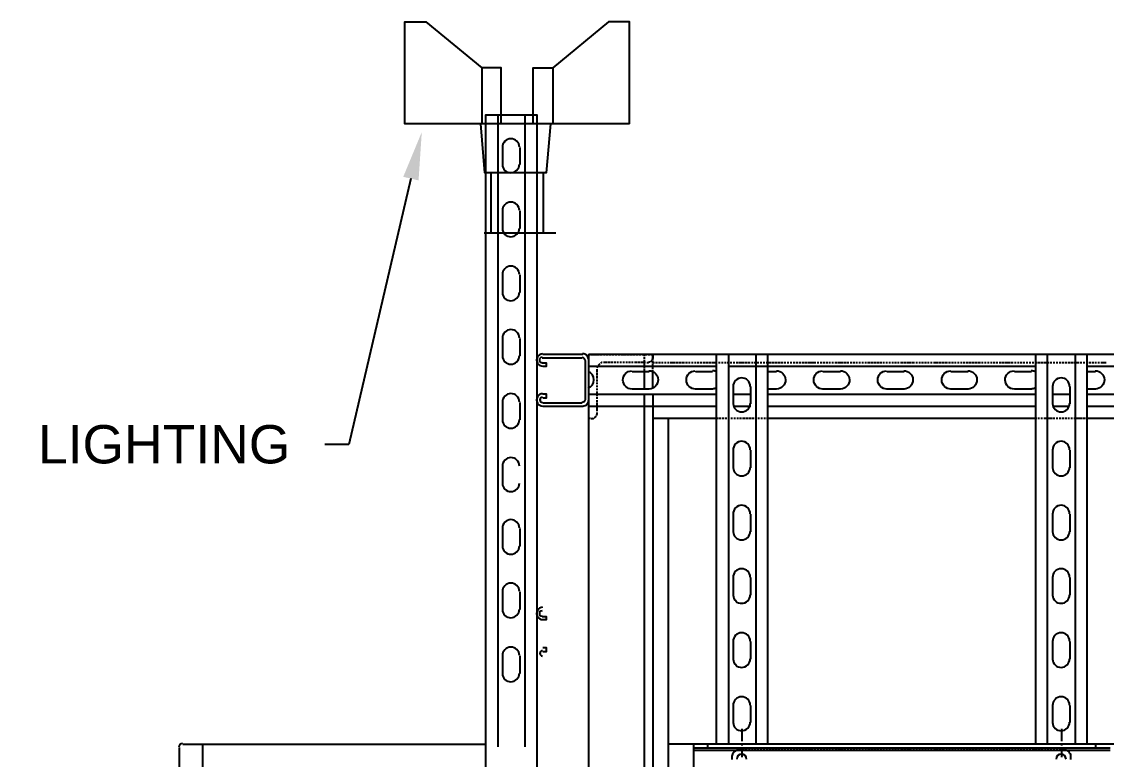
# Model space of a CAD drawing. Header units: feet. Extents: x -159 to 1687, y -48 to 1556.
# Drawn here: x 1295.73 to 1329.73, y 1072.94 to 1096.07 of the extents above; entities that cross this region are included whole.
import ezdxf
from ezdxf import colors
from ezdxf.entities.mleader import LeaderData, LeaderLine
from ezdxf.math import Vec2, Vec3

# ---------------------------------------------------------------- set-up
doc = ezdxf.new("R2010")
doc.units = ezdxf.units.FT
doc.header["$MEASUREMENT"] = 0
for name, color, linetype in [('G-ANNO-TEXT', 1, 'Continuous'), ('PDF8_LP_OBJ-Hidden', 7, 'Continuous'), ('PDF8_LP_OBJ-Misc', 7, 'Continuous')]:
    doc.layers.add(name, color=color, linetype=linetype)
doc.styles.add('NEI-A', font='arial.ttf')

msp = doc.modelspace()

# ---------------------------------------------------------------- linework, layer by layer
for points in [[(1314.78382, 1092.86765), (1307.73699, 1092.86765), (1307.73699, 1096.06698), (1308.3988, 1096.06698), (1310.14733, 1094.62066)], [(1314.78382, 1092.86765), (1314.78382, 1096.06698), (1314.12202, 1096.06698), (1312.37348, 1094.62066)], [(1310.76141, 1092.86765), (1310.76141, 1094.62066), (1310.14733, 1094.62066), (1310.14733, 1092.86765)], [(1311.7594, 1092.86765), (1311.7594, 1094.62066), (1312.37348, 1094.62066), (1312.37348, 1092.86765)], [(1312.30097, 1092.86765), (1312.17362, 1091.32466), (1310.24553, 1091.32466), (1310.11818, 1092.86765)], [(1310.44778, 1089.43371), (1310.44778, 1091.32466)], [(1312.0737, 1091.32466), (1312.0737, 1089.43371)], [(1312.47388, 1089.43371), (1310.22388, 1089.43371)]]:
    msp.add_lwpolyline(points)
at = {"layer": 'PDF8_LP_OBJ-Hidden', "lineweight": 25}
for points in [[(1313.50293, 1085.58229), (1313.50293, 1085.63751), (1313.55816, 1085.63751)], [(1313.50293, 1085.49024), (1313.50293, 1085.56388)], [(1313.50293, 1085.39819), (1313.50293, 1085.47183)], [(1313.57657, 1085.63751), (1313.65021, 1085.63751)], [(1313.66862, 1085.63751), (1313.74226, 1085.63751)], [(1313.76067, 1085.63751), (1313.8343, 1085.63751)], [(1313.85271, 1085.63751), (1313.92635, 1085.63751)], [(1313.96317, 1085.63751), (1314.0184, 1085.63751)], [(1314.05522, 1085.63751), (1314.11044, 1085.63751)], [(1314.14726, 1085.63751), (1314.20249, 1085.63751)], [(1314.23931, 1085.63751), (1314.29454, 1085.63751)], [(1314.33136, 1085.63751), (1314.38659, 1085.63751)], [(1314.42341, 1085.63751), (1314.47863, 1085.63751)], [(1314.51545, 1085.63751), (1314.58909, 1085.63751)], [(1314.6075, 1085.63751), (1314.68114, 1085.63751)], [(1314.69955, 1085.63751), (1314.77318, 1085.63751)], [(1314.79159, 1085.63751), (1314.86523, 1085.63751)], [(1314.88364, 1085.63751), (1314.95728, 1085.63751)], [(1314.9941, 1085.63751), (1315.04933, 1085.63751)], [(1315.08614, 1085.63751), (1315.14137, 1085.63751)], [(1315.17819, 1085.63751), (1315.23342, 1085.63751)], [(1315.25183, 1085.58229), (1315.25183, 1085.63751)], [(1315.25183, 1085.49024), (1315.25183, 1085.54547)], [(1315.25183, 1085.37978), (1315.25183, 1085.45342)], [(1315.27024, 1085.63751), (1315.32547, 1085.63751)], [(1315.36229, 1085.63751), (1315.41751, 1085.63751)], [(1315.43592, 1085.39819), (1315.47274, 1085.43501), (1315.49115, 1085.45342)], [(1315.45433, 1085.63751), (1315.50956, 1085.63751)], [(1315.50956, 1085.50865), (1315.49115, 1085.49024), (1315.49115, 1085.47183)], [(1315.50956, 1085.45342), (1315.50956, 1085.63751)], [(1315.50956, 1085.36137), (1315.50956, 1085.43501)], [(1313.50293, 1085.30614), (1313.50293, 1085.37978)], [(1313.50293, 1085.2141), (1313.50293, 1085.26932)], [(1313.50293, 1085.12205), (1313.50293, 1085.17728)], [(1313.77908, 1085.26932), (1313.76067, 1085.2141)], [(1313.76067, 1085.17728), (1313.76067, 1085.06682)], [(1313.85271, 1085.34296), (1313.81589, 1085.30614), (1313.79748, 1085.28773)], [(1313.92635, 1085.37978), (1313.90794, 1085.37978), (1313.87112, 1085.36137)], [(1314.07363, 1085.37978), (1313.96317, 1085.37978)], [(1314.16567, 1085.37978), (1314.09204, 1085.37978)], [(1314.25772, 1085.37978), (1314.18408, 1085.37978)], [(1314.34977, 1085.37978), (1314.29454, 1085.37978)], [(1314.44181, 1085.37978), (1314.38659, 1085.37978)], [(1314.53386, 1085.37978), (1314.47863, 1085.37978)], [(1314.62591, 1085.37978), (1314.57068, 1085.37978)], [(1314.71796, 1085.37978), (1314.66273, 1085.37978)], [(1314.81, 1085.37978), (1314.75477, 1085.37978)], [(1314.90205, 1085.37978), (1314.84682, 1085.37978)], [(1315.01251, 1085.37978), (1314.93887, 1085.37978)], [(1315.10455, 1085.37978), (1315.03092, 1085.37978)], [(1315.1966, 1085.37978), (1315.12296, 1085.37978)], [(1315.28865, 1085.37978), (1315.21501, 1085.37978)], [(1315.25183, 1085.28773), (1315.25183, 1085.36137)], [(1315.25183, 1085.19569), (1315.25183, 1085.26932)], [(1315.25183, 1085.10364), (1315.25183, 1085.17728)], [(1315.32547, 1085.37978), (1315.3807, 1085.37978), (1315.3991, 1085.39819), (1315.41751, 1085.39819)], [(1315.50956, 1085.37978), (1315.56479, 1085.37978)], [(1315.50956, 1085.26932), (1315.50956, 1085.34296)], [(1315.50956, 1085.17728), (1315.50956, 1085.25092)], [(1315.50956, 1085.08523), (1315.50956, 1085.14046)], [(1315.60161, 1085.37978), (1315.65684, 1085.37978)], [(1315.69366, 1085.37978), (1315.74888, 1085.37978)], [(1315.7857, 1085.37978), (1315.84093, 1085.37978)], [(1315.87775, 1085.37978), (1315.93298, 1085.37978)], [(1315.9698, 1085.37978), (1316.02503, 1085.37978)], [(1316.06184, 1085.37978), (1316.13548, 1085.37978)], [(1316.15389, 1085.37978), (1316.22753, 1085.37978)], [(1316.24594, 1085.37978), (1316.31958, 1085.37978)], [(1316.33799, 1085.37978), (1316.41162, 1085.37978)], [(1316.43003, 1085.37978), (1316.50367, 1085.37978)], [(1316.54049, 1085.37978), (1316.59572, 1085.37978)], [(1316.63254, 1085.37978), (1316.68776, 1085.37978)], [(1316.72458, 1085.37978), (1316.77981, 1085.37978)], [(1316.81663, 1085.37978), (1316.87186, 1085.37978)], [(1316.90868, 1085.37978), (1316.96391, 1085.37978)], [(1317.00072, 1085.37978), (1317.05595, 1085.37978)], [(1317.09277, 1085.37978), (1317.16641, 1085.37978)], [(1317.18482, 1085.37978), (1317.25846, 1085.37978)], [(1317.27687, 1085.37978), (1317.3505, 1085.37978)], [(1317.36891, 1085.37978), (1317.44255, 1085.37978)], [(1317.46096, 1085.37978), (1317.5346, 1085.37978)], [(1317.57142, 1085.37978), (1317.62665, 1085.37978)], [(1317.66346, 1085.37978), (1317.71869, 1085.37978)], [(1317.75551, 1085.37978), (1317.81074, 1085.37978)], [(1317.84756, 1085.37978), (1317.90279, 1085.37978)], [(1317.93961, 1085.37978), (1317.99483, 1085.37978)], [(1318.03165, 1085.37978), (1318.08688, 1085.37978)], [(1318.1237, 1085.37978), (1318.19734, 1085.37978)], [(1318.21575, 1085.37978), (1318.28938, 1085.37978)], [(1318.30779, 1085.37978), (1318.38143, 1085.37978)], [(1318.39984, 1085.37978), (1318.47348, 1085.37978)], [(1318.49189, 1085.37978), (1318.56553, 1085.37978)], [(1318.60234, 1085.37978), (1318.65757, 1085.37978)], [(1318.69439, 1085.37978), (1318.74962, 1085.37978)], [(1318.78644, 1085.37978), (1318.84167, 1085.37978)], [(1318.87849, 1085.37978), (1318.93371, 1085.37978)], [(1318.97053, 1085.37978), (1319.02576, 1085.37978)], [(1319.06258, 1085.37978), (1319.11781, 1085.37978)], [(1319.15463, 1085.37978), (1319.22827, 1085.37978)], [(1319.24667, 1085.37978), (1319.32031, 1085.37978)], [(1319.33872, 1085.37978), (1319.41236, 1085.37978)], [(1319.43077, 1085.37978), (1319.50441, 1085.37978)], [(1319.52282, 1085.37978), (1319.59645, 1085.37978)], [(1319.63327, 1085.37978), (1319.6885, 1085.37978)], [(1319.72532, 1085.37978), (1319.78055, 1085.37978)], [(1319.81737, 1085.37978), (1319.87259, 1085.37978)], [(1319.90941, 1085.37978), (1319.96464, 1085.37978)], [(1320.00146, 1085.37978), (1320.05669, 1085.37978)], [(1320.09351, 1085.37978), (1320.14874, 1085.37978)], [(1320.18556, 1085.37978), (1320.25919, 1085.37978)], [(1320.2776, 1085.37978), (1320.35124, 1085.37978)], [(1320.36965, 1085.37978), (1320.44329, 1085.37978)], [(1320.4617, 1085.37978), (1320.53533, 1085.37978)], [(1320.55374, 1085.37978), (1320.62738, 1085.37978)], [(1320.6642, 1085.37978), (1320.71943, 1085.37978)], [(1320.75625, 1085.37978), (1320.81148, 1085.37978)], [(1320.84829, 1085.37978), (1320.90352, 1085.37978)], [(1320.94034, 1085.37978), (1320.99557, 1085.37978)], [(1321.03239, 1085.37978), (1321.08762, 1085.37978)], [(1321.12444, 1085.37978), (1321.17966, 1085.37978)], [(1321.21648, 1085.37978), (1321.29012, 1085.37978)], [(1321.30853, 1085.37978), (1321.38217, 1085.37978)], [(1321.40058, 1085.37978), (1321.47421, 1085.37978)], [(1321.49262, 1085.37978), (1321.56626, 1085.37978)], [(1321.58467, 1085.37978), (1321.65831, 1085.37978)], [(1321.69513, 1085.37978), (1321.75036, 1085.37978)], [(1321.78718, 1085.37978), (1321.8424, 1085.37978)], [(1321.87922, 1085.37978), (1321.93445, 1085.37978)], [(1321.97127, 1085.37978), (1322.0265, 1085.37978)], [(1322.06332, 1085.37978), (1322.11854, 1085.37978)], [(1322.15536, 1085.37978), (1322.21059, 1085.37978)], [(1322.24741, 1085.37978), (1322.32105, 1085.37978)], [(1322.33946, 1085.37978), (1322.4131, 1085.37978)], [(1322.43151, 1085.37978), (1322.50514, 1085.37978)], [(1322.52355, 1085.37978), (1322.59719, 1085.37978)], [(1322.6156, 1085.37978), (1322.68924, 1085.37978)], [(1322.72606, 1085.37978), (1322.78128, 1085.37978)], [(1322.8181, 1085.37978), (1322.87333, 1085.37978)], [(1322.91015, 1085.37978), (1322.96538, 1085.37978)], [(1323.0022, 1085.37978), (1323.05743, 1085.37978)], [(1323.09424, 1085.37978), (1323.14947, 1085.37978)], [(1323.18629, 1085.37978), (1323.24152, 1085.37978)], [(1323.27834, 1085.37978), (1323.35198, 1085.37978)], [(1323.37039, 1085.37978), (1323.44402, 1085.37978)], [(1323.46243, 1085.37978), (1323.53607, 1085.37978)], [(1323.55448, 1085.37978), (1323.62812, 1085.37978)], [(1323.64653, 1085.37978), (1323.72016, 1085.37978)], [(1323.75698, 1085.37978), (1323.81221, 1085.37978)], [(1323.84903, 1085.37978), (1323.90426, 1085.37978)], [(1323.94108, 1085.37978), (1323.99631, 1085.37978)], [(1324.03313, 1085.37978), (1324.08835, 1085.37978)], [(1324.12517, 1085.37978), (1324.1804, 1085.37978)], [(1324.21722, 1085.37978), (1324.27245, 1085.37978)], [(1324.30927, 1085.37978), (1324.3829, 1085.37978)], [(1324.40131, 1085.37978), (1324.47495, 1085.37978)], [(1324.49336, 1085.37978), (1324.567, 1085.37978)], [(1324.58541, 1085.37978), (1324.65905, 1085.37978)], [(1324.67745, 1085.37978), (1324.75109, 1085.37978)], [(1324.78791, 1085.37978), (1324.84314, 1085.37978)], [(1324.87996, 1085.37978), (1324.93519, 1085.37978)], [(1324.97201, 1085.37978), (1325.02723, 1085.37978)], [(1325.06405, 1085.37978), (1325.11928, 1085.37978)], [(1325.1561, 1085.37978), (1325.21133, 1085.37978)], [(1325.24815, 1085.37978), (1325.30338, 1085.37978)], [(1325.34019, 1085.37978), (1325.41383, 1085.37978)], [(1325.43224, 1085.37978), (1325.50588, 1085.37978)], [(1325.52429, 1085.37978), (1325.59793, 1085.37978)], [(1325.61634, 1085.37978), (1325.68997, 1085.37978)], [(1325.70838, 1085.37978), (1325.78202, 1085.37978)], [(1325.81884, 1085.37978), (1325.87407, 1085.37978)], [(1325.91089, 1085.37978), (1325.96611, 1085.37978)], [(1326.00293, 1085.37978), (1326.05816, 1085.37978)], [(1326.09498, 1085.37978), (1326.15021, 1085.37978)], [(1326.18703, 1085.37978), (1326.24226, 1085.37978)], [(1326.27907, 1085.37978), (1326.3343, 1085.37978)], [(1326.37112, 1085.37978), (1326.44476, 1085.37978)], [(1326.46317, 1085.37978), (1326.53681, 1085.37978)], [(1326.55522, 1085.37978), (1326.62885, 1085.37978)], [(1326.64726, 1085.37978), (1326.7209, 1085.37978)], [(1326.73931, 1085.37978), (1326.81295, 1085.37978)], [(1326.84977, 1085.37978), (1326.905, 1085.37978)], [(1326.94181, 1085.37978), (1326.99704, 1085.37978)], [(1327.03386, 1085.37978), (1327.08909, 1085.37978)], [(1327.12591, 1085.37978), (1327.18114, 1085.37978)], [(1327.21796, 1085.37978), (1327.27318, 1085.37978)], [(1327.31, 1085.37978), (1327.36523, 1085.37978)], [(1327.40205, 1085.37978), (1327.45728, 1085.37978)], [(1327.4941, 1085.37978), (1327.56773, 1085.37978)], [(1327.58614, 1085.37978), (1327.65978, 1085.37978)], [(1327.67819, 1085.37978), (1327.75183, 1085.37978)], [(1327.77024, 1085.37978), (1327.84388, 1085.37978)], [(1327.88069, 1085.37978), (1327.93592, 1085.37978)], [(1327.97274, 1085.37978), (1328.02797, 1085.37978)], [(1328.06479, 1085.37978), (1328.12002, 1085.37978)], [(1328.15684, 1085.37978), (1328.21206, 1085.37978)], [(1328.24888, 1085.37978), (1328.30411, 1085.37978)], [(1328.34093, 1085.37978), (1328.39616, 1085.37978)], [(1328.43298, 1085.37978), (1328.48821, 1085.37978)], [(1328.52502, 1085.37978), (1328.59866, 1085.37978)], [(1328.61707, 1085.37978), (1328.69071, 1085.37978)], [(1328.70912, 1085.37978), (1328.78276, 1085.37978)], [(1328.80117, 1085.37978), (1328.8748, 1085.37978)], [(1328.91162, 1085.37978), (1328.96685, 1085.37978)], [(1329.00367, 1085.37978), (1329.0589, 1085.37978)], [(1329.09572, 1085.37978), (1329.15095, 1085.37978)], [(1329.18776, 1085.37978), (1329.24299, 1085.37978)], [(1329.27981, 1085.37978), (1329.33504, 1085.37978)], [(1329.37186, 1085.37978), (1329.42709, 1085.37978)], [(1329.46391, 1085.37978), (1329.51913, 1085.37978)], [(1329.55595, 1085.37978), (1329.62959, 1085.37978)], [(1329.648, 1085.37978), (1329.72164, 1085.37978)], [(1313.50293, 1085.03), (1313.50293, 1085.08523)], [(1313.50293, 1084.93796), (1313.50293, 1084.99318)], [(1313.50293, 1084.84591), (1313.50293, 1084.90114)], [(1313.50293, 1084.75386), (1313.50293, 1084.80909)], [(1313.76067, 1085.04841), (1313.76067, 1084.97477)], [(1313.76067, 1084.95636), (1313.76067, 1084.88273)], [(1313.76067, 1084.84591), (1313.76067, 1084.79068)], [(1313.76067, 1084.75386), (1313.76067, 1084.69863)], [(1313.50293, 1084.66181), (1313.50293, 1084.71704)], [(1313.50293, 1084.55136), (1313.50293, 1084.62499)], [(1313.50293, 1084.45931), (1313.50293, 1084.53295)], [(1313.50293, 1084.36726), (1313.50293, 1084.4409)], [(1313.76067, 1084.66181), (1313.76067, 1084.60659)], [(1313.76067, 1084.56977), (1313.76067, 1084.51454)], [(1313.76067, 1084.47772), (1313.76067, 1084.42249)], [(1313.50293, 1084.27522), (1313.50293, 1084.34885)], [(1313.50293, 1084.18317), (1313.50293, 1084.2384)], [(1313.50293, 1084.09112), (1313.50293, 1084.14635)], [(1313.76067, 1084.38567), (1313.76067, 1084.33044)], [(1313.76067, 1084.29363), (1313.76067, 1084.2384)], [(1313.76067, 1084.20158), (1313.76067, 1084.12794)], [(1313.76067, 1084.10953), (1313.76067, 1084.03589)], [(1313.50293, 1083.99907), (1313.50293, 1084.0543)], [(1313.50293, 1083.90703), (1313.50293, 1083.96226)], [(1313.50293, 1083.81498), (1313.50293, 1083.87021)], [(1313.50293, 1083.72293), (1313.50293, 1083.77816)], [(1313.76067, 1083.81498), (1313.76067, 1083.75975), (1313.74226, 1083.74134), (1313.74226, 1083.72293)], [(1313.76067, 1084.01748), (1313.76067, 1083.94385)], [(1313.76067, 1083.92544), (1313.76067, 1083.8518)], [(1313.55816, 1083.63089), (1313.50293, 1083.63089), (1313.50293, 1083.68611)], [(1313.57657, 1083.63089), (1313.65021, 1083.63089), (1313.66862, 1083.6493)], [(1313.68703, 1083.6493), (1313.70544, 1083.6677), (1313.74226, 1083.70452)], [(1317.55301, 1083.63089), (1317.49778, 1083.63089)], [(1317.64505, 1083.63089), (1317.57142, 1083.63089)], [(1317.7371, 1083.63089), (1317.68187, 1083.63089)], [(1317.82915, 1083.63089), (1317.77392, 1083.63089)], [(1317.9212, 1083.63089), (1317.86597, 1083.63089)], [(1318.01324, 1083.63089), (1317.95801, 1083.63089)], [(1318.10529, 1083.63089), (1318.05006, 1083.63089)], [(1318.19734, 1083.63089), (1318.14211, 1083.63089)], [(1318.28938, 1083.63089), (1318.23416, 1083.63089)], [(1318.39984, 1083.63089), (1318.3262, 1083.63089)], [(1318.49189, 1083.63089), (1318.41825, 1083.63089)], [(1318.58394, 1083.63089), (1318.5103, 1083.63089)], [(1318.67598, 1083.63089), (1318.60234, 1083.63089)], [(1318.76803, 1083.63089), (1318.7128, 1083.63089)], [(1318.86008, 1083.63089), (1318.80485, 1083.63089)], [(1318.95212, 1083.63089), (1318.8969, 1083.63089)], [(1319.04417, 1083.63089), (1318.98894, 1083.63089)], [(1319.11781, 1083.63089), (1319.08099, 1083.63089)], [(1327.54933, 1083.63089), (1327.51251, 1083.63089)], [(1327.64137, 1083.63089), (1327.58614, 1083.63089)], [(1327.73342, 1083.63089), (1327.67819, 1083.63089)], [(1327.84388, 1083.63089), (1327.77024, 1083.63089)], [(1327.93592, 1083.63089), (1327.86229, 1083.63089)], [(1328.02797, 1083.63089), (1327.95433, 1083.63089)], [(1328.12002, 1083.63089), (1328.04638, 1083.63089)], [(1328.21206, 1083.63089), (1328.15684, 1083.63089)], [(1328.30411, 1083.63089), (1328.24888, 1083.63089)], [(1328.39616, 1083.63089), (1328.34093, 1083.63089)], [(1328.48821, 1083.63089), (1328.43298, 1083.63089)], [(1328.58025, 1083.63089), (1328.52502, 1083.63089)], [(1328.6723, 1083.63089), (1328.61707, 1083.63089)], [(1328.76435, 1083.63089), (1328.70912, 1083.63089)], [(1328.8748, 1083.63089), (1328.80117, 1083.63089)], [(1328.96685, 1083.63089), (1328.89321, 1083.63089)], [(1329.0589, 1083.63089), (1328.98526, 1083.63089)], [(1329.13254, 1083.63089), (1329.07731, 1083.63089)], [(1318.28938, 1073.24797), (1318.19734, 1073.24797), (1318.14211, 1073.22956), (1318.10529, 1073.21115), (1318.06847, 1073.17433), (1318.03165, 1073.13751), (1318.01324, 1073.10069), (1317.99483, 1073.04547), (1317.99483, 1072.93501)], [(1318.38143, 1073.24797), (1318.30779, 1073.24797)], [(1318.47348, 1073.24797), (1318.39984, 1073.24797)], [(1318.56553, 1073.24797), (1318.5103, 1073.24797)], [(1318.65757, 1073.24797), (1318.60234, 1073.24797)], [(1318.74962, 1073.24797), (1318.69439, 1073.24797)], [(1318.84167, 1073.24797), (1318.78644, 1073.24797)], [(1318.93371, 1073.24797), (1318.87849, 1073.24797)], [(1319.02576, 1073.24797), (1318.97053, 1073.24797)], [(1319.11781, 1073.24797), (1319.06258, 1073.24797)], [(1319.22827, 1073.24797), (1319.15463, 1073.24797)], [(1319.32031, 1073.24797), (1319.24667, 1073.24797)], [(1319.41236, 1073.24797), (1319.33872, 1073.24797)], [(1319.50441, 1073.24797), (1319.43077, 1073.24797)], [(1319.59645, 1073.24797), (1319.54123, 1073.24797)], [(1319.6885, 1073.24797), (1319.63327, 1073.24797)], [(1319.78055, 1073.24797), (1319.72532, 1073.24797)], [(1319.87259, 1073.24797), (1319.81737, 1073.24797)], [(1319.96464, 1073.24797), (1319.90941, 1073.24797)], [(1320.05669, 1073.24797), (1320.00146, 1073.24797)], [(1320.14874, 1073.24797), (1320.09351, 1073.24797)], [(1320.25919, 1073.24797), (1320.18556, 1073.24797)], [(1320.35124, 1073.24797), (1320.2776, 1073.24797)], [(1320.44329, 1073.24797), (1320.36965, 1073.24797)], [(1320.53533, 1073.24797), (1320.4617, 1073.24797)], [(1320.62738, 1073.24797), (1320.57215, 1073.24797)], [(1320.71943, 1073.24797), (1320.6642, 1073.24797)], [(1320.81148, 1073.24797), (1320.75625, 1073.24797)], [(1320.90352, 1073.24797), (1320.84829, 1073.24797)], [(1320.99557, 1073.24797), (1320.94034, 1073.24797)], [(1321.08762, 1073.24797), (1321.03239, 1073.24797)], [(1321.17966, 1073.24797), (1321.12444, 1073.24797)], [(1321.29012, 1073.24797), (1321.21648, 1073.24797)], [(1321.38217, 1073.24797), (1321.30853, 1073.24797)], [(1321.47421, 1073.24797), (1321.40058, 1073.24797)], [(1321.56626, 1073.24797), (1321.49262, 1073.24797)], [(1321.65831, 1073.24797), (1321.60308, 1073.24797)], [(1321.75036, 1073.24797), (1321.69513, 1073.24797)], [(1321.8424, 1073.24797), (1321.78718, 1073.24797)], [(1321.93445, 1073.24797), (1321.87922, 1073.24797)], [(1322.0265, 1073.24797), (1321.97127, 1073.24797)], [(1322.11854, 1073.24797), (1322.06332, 1073.24797)], [(1322.21059, 1073.24797), (1322.15536, 1073.24797)], [(1322.32105, 1073.24797), (1322.24741, 1073.24797)], [(1322.4131, 1073.24797), (1322.33946, 1073.24797)], [(1322.50514, 1073.24797), (1322.43151, 1073.24797)], [(1322.59719, 1073.24797), (1322.52355, 1073.24797)], [(1322.68924, 1073.24797), (1322.63401, 1073.24797)], [(1322.78128, 1073.24797), (1322.72606, 1073.24797)], [(1322.87333, 1073.24797), (1322.8181, 1073.24797)], [(1322.96538, 1073.24797), (1322.91015, 1073.24797)], [(1323.05743, 1073.24797), (1323.0022, 1073.24797)], [(1323.14947, 1073.24797), (1323.09424, 1073.24797)], [(1323.24152, 1073.24797), (1323.18629, 1073.24797)], [(1323.35198, 1073.24797), (1323.27834, 1073.24797)], [(1323.44402, 1073.24797), (1323.37039, 1073.24797)], [(1323.53607, 1073.24797), (1323.46243, 1073.24797)], [(1323.62812, 1073.24797), (1323.55448, 1073.24797)], [(1323.72016, 1073.24797), (1323.66494, 1073.24797)], [(1323.81221, 1073.24797), (1323.75698, 1073.24797)], [(1323.90426, 1073.24797), (1323.84903, 1073.24797)], [(1323.99631, 1073.24797), (1323.94108, 1073.24797)], [(1324.08835, 1073.24797), (1324.03313, 1073.24797)], [(1324.1804, 1073.24797), (1324.12517, 1073.24797)], [(1324.27245, 1073.24797), (1324.21722, 1073.24797)], [(1324.3829, 1073.24797), (1324.30927, 1073.24797)], [(1324.47495, 1073.24797), (1324.40131, 1073.24797)], [(1324.567, 1073.24797), (1324.49336, 1073.24797)], [(1324.65905, 1073.24797), (1324.58541, 1073.24797)], [(1324.75109, 1073.24797), (1324.69586, 1073.24797)], [(1324.84314, 1073.24797), (1324.78791, 1073.24797)], [(1324.93519, 1073.24797), (1324.87996, 1073.24797)], [(1325.02723, 1073.24797), (1324.97201, 1073.24797)], [(1325.11928, 1073.24797), (1325.06405, 1073.24797)], [(1325.21133, 1073.24797), (1325.1561, 1073.24797)], [(1325.30338, 1073.24797), (1325.24815, 1073.24797)], [(1325.41383, 1073.24797), (1325.34019, 1073.24797)], [(1325.50588, 1073.24797), (1325.43224, 1073.24797)], [(1325.59793, 1073.24797), (1325.52429, 1073.24797)], [(1325.68997, 1073.24797), (1325.61634, 1073.24797)], [(1325.78202, 1073.24797), (1325.72679, 1073.24797)], [(1325.87407, 1073.24797), (1325.81884, 1073.24797)], [(1325.96611, 1073.24797), (1325.91089, 1073.24797)], [(1326.05816, 1073.24797), (1326.00293, 1073.24797)], [(1326.15021, 1073.24797), (1326.09498, 1073.24797)], [(1326.24226, 1073.24797), (1326.18703, 1073.24797)], [(1326.3343, 1073.24797), (1326.27907, 1073.24797)], [(1326.44476, 1073.24797), (1326.37112, 1073.24797)], [(1326.53681, 1073.24797), (1326.46317, 1073.24797)], [(1326.62885, 1073.24797), (1326.55522, 1073.24797)], [(1326.7209, 1073.24797), (1326.64726, 1073.24797)], [(1326.81295, 1073.24797), (1326.75772, 1073.24797)], [(1326.905, 1073.24797), (1326.84977, 1073.24797)], [(1326.99704, 1073.24797), (1326.94181, 1073.24797)], [(1327.08909, 1073.24797), (1327.03386, 1073.24797)], [(1327.18114, 1073.24797), (1327.12591, 1073.24797)], [(1327.27318, 1073.24797), (1327.21796, 1073.24797)], [(1327.36523, 1073.24797), (1327.31, 1073.24797)], [(1327.47569, 1073.24797), (1327.40205, 1073.24797)], [(1327.56773, 1073.24797), (1327.4941, 1073.24797)], [(1327.65978, 1073.24797), (1327.58614, 1073.24797)], [(1327.75183, 1073.24797), (1327.67819, 1073.24797)], [(1327.84388, 1073.24797), (1327.78865, 1073.24797)], [(1327.93592, 1073.24797), (1327.88069, 1073.24797)], [(1328.02797, 1073.24797), (1327.97274, 1073.24797)], [(1328.12002, 1073.24797), (1328.06479, 1073.24797)], [(1328.21206, 1073.24797), (1328.15684, 1073.24797)], [(1328.30411, 1073.24797), (1328.24888, 1073.24797)], [(1328.61707, 1072.93501), (1328.61707, 1073.10069), (1328.58025, 1073.13751), (1328.56184, 1073.17433), (1328.52502, 1073.21115), (1328.4698, 1073.22956), (1328.43298, 1073.24797), (1328.34093, 1073.24797)]]:
    msp.add_lwpolyline(points, dxfattribs=at)
at = {"layer": 'PDF8_LP_OBJ-Misc', "lineweight": 25}
msp.add_line((1301.40794, 1041.44273), (1301.40794, 1073.4199), dxfattribs=at)
for points in [[(1311.8829, 1032.32336), (1311.8829, 1093.13532), (1310.26288, 1093.13532), (1310.26288, 1032.32336)], [(1310.64947, 1093.13532), (1310.64947, 1073.33046)], [(1311.51472, 1073.33046), (1311.51472, 1093.13532)], [(1311.34903, 1091.58893), (1311.34903, 1092.12281)], [(1311.34903, 1089.5823), (1311.34903, 1090.13459)], [(1311.34903, 1087.57568), (1311.34903, 1088.12796)], [(1311.34903, 1085.58746), (1311.34903, 1086.13974)], [(1312.04859, 1085.52706), (1313.30043, 1085.52706)], [(1313.31884, 1085.63751), (1312.067, 1085.63751)], [(1348.49925, 1085.63751), (1313.50293, 1085.63751)], [(1315.50956, 1044.03221), (1315.50956, 1009.66182), (1313.50293, 1009.66182), (1313.50293, 1085.63751)], [(1315.50956, 1085.63751), (1315.50956, 1085.50865)], [(1317.49778, 1085.63751), (1317.49778, 1073.41366)], [(1317.88438, 1085.63751), (1317.88438, 1073.41366)], [(1318.74962, 1073.41366), (1318.74962, 1085.63751)], [(1319.11781, 1073.41366), (1319.11781, 1085.63751)], [(1327.51251, 1085.63751), (1327.51251, 1073.41366)], [(1327.88069, 1085.63751), (1327.88069, 1073.41366)], [(1328.76435, 1073.41366), (1328.76435, 1085.63751)], [(1329.13254, 1073.41366), (1329.13254, 1085.63751)], [(1313.50293, 1085.26932), (1317.49778, 1085.26932)], [(1314.86523, 1085.10364), (1315.3991, 1085.10364)], [(1315.25183, 1084.55136), (1315.25183, 1085.10364)], [(1316.85345, 1085.10364), (1317.38732, 1085.10364)], [(1317.88438, 1085.26932), (1327.51251, 1085.26932)], [(1319.11781, 1085.10364), (1319.39395, 1085.10364)], [(1320.84829, 1085.10364), (1321.40058, 1085.10364)], [(1322.85492, 1085.10364), (1323.3888, 1085.10364)], [(1324.86155, 1085.10364), (1325.39542, 1085.10364)], [(1326.84977, 1085.10364), (1327.38364, 1085.10364)], [(1329.13254, 1085.26932), (1348.49925, 1085.26932)], [(1329.13254, 1085.10364), (1329.39027, 1085.10364)], [(1315.50956, 1084.56977), (1315.50956, 1085.08523)], [(1318.58394, 1084.09112), (1318.58394, 1084.62499)], [(1328.59866, 1084.09112), (1328.59866, 1084.62499)], [(1311.34903, 1083.58083), (1311.34903, 1084.13312)], [(1312.067, 1084.27522), (1312.17746, 1084.27522), (1312.17746, 1084.38567), (1312.067, 1084.38567)], [(1313.30043, 1084.10953), (1312.067, 1084.10953)], [(1313.50293, 1084.38567), (1317.49778, 1084.38567)], [(1315.25183, 1065.64488), (1315.25183, 1084.38567)], [(1315.50956, 1084.38567), (1315.50956, 1065.64488)], [(1318.03165, 1084.38567), (1318.58394, 1084.38567)], [(1319.11781, 1084.38567), (1327.51251, 1084.38567)], [(1328.04638, 1084.38567), (1328.59866, 1084.38567)], [(1329.13254, 1084.38567), (1348.49925, 1084.38567)], [(1313.50293, 1084.01748), (1317.49778, 1084.01748)], [(1318.05006, 1084.01748), (1318.58394, 1084.01748)], [(1319.11781, 1084.01748), (1327.51251, 1084.01748)], [(1328.04638, 1084.01748), (1328.58025, 1084.01748)], [(1329.13254, 1084.01748), (1348.49925, 1084.01748)], [(1317.49778, 1083.63089), (1315.50956, 1083.63089)], [(1316.00662, 1065.64488), (1316.00662, 1083.63089)], [(1327.51251, 1083.63089), (1319.11781, 1083.63089)], [(1346.49262, 1083.63089), (1329.13254, 1083.63089)], [(1318.58394, 1082.08449), (1318.58394, 1082.63678)], [(1328.59866, 1082.08449), (1328.59866, 1082.63678)], [(1318.58394, 1080.07787), (1318.58394, 1080.63015)], [(1328.59866, 1080.07787), (1328.59866, 1080.63015)], [(1311.34903, 1079.62711), (1311.34903, 1080.17939)], [(1318.58394, 1078.08965), (1318.58394, 1078.64193)], [(1328.59866, 1078.08965), (1328.59866, 1078.64193)], [(1311.34903, 1077.63889), (1311.34903, 1078.19118)], [(1318.58394, 1076.08302), (1318.58394, 1076.6353)], [(1328.59866, 1076.08302), (1328.59866, 1076.6353)], [(1312.067, 1076.32665), (1312.17746, 1076.32665), (1312.17746, 1076.43711), (1312.067, 1076.43711)], [(1311.34903, 1075.63227), (1311.34903, 1076.18455)], [(1318.58394, 1074.0948), (1318.58394, 1074.62868)], [(1328.59866, 1074.0948), (1328.59866, 1074.62868)], [(1318.30779, 1073.8923), (1318.30779, 1073.5057)], [(1328.32252, 1073.8923), (1328.32252, 1073.5057)], [(1300.67156, 1041.55319), (1300.67156, 1073.30945)], [(1300.78202, 1073.4199), (1310.26288, 1073.4199)], [(1330.93666, 1073.41366), (1316.00662, 1073.41366)], [(1316.79822, 1072.64046), (1316.79822, 1073.41366)], [(1316.79822, 1073.3032), (1329.8505, 1073.3032)], [(1316.79822, 1073.22956), (1329.8505, 1073.22956)], [(1317.24005, 1073.3032), (1317.24005, 1073.41366)], [(1318.30779, 1073.43206), (1318.30779, 1073.37684)], [(1318.30779, 1073.32161), (1318.30779, 1073.00865)], [(1328.32252, 1073.43206), (1328.32252, 1073.37684)], [(1328.32252, 1073.32161), (1328.32252, 1073.00865)], [(1329.39027, 1073.41366), (1329.39027, 1073.3032)]]:
    msp.add_lwpolyline(points, dxfattribs=at)
for points in [[(1311.33062, 1092.13201, 0.41421362), (1311.06368, 1092.39895, 0.41421362), (1310.79675, 1092.12281), (1310.79675, 1091.58893, 0.41421362), (1311.06368, 1091.3312, 0.41421362), (1311.33062, 1091.59814)], [(1311.33062, 1090.14379, 0.41421362), (1311.06368, 1090.41073, 0.41421362), (1310.79675, 1090.13459), (1310.79675, 1089.5823, 0.41421362), (1311.06368, 1089.32457, 0.41421362), (1311.33062, 1089.59151)], [(1311.33062, 1088.13717, 0.41421362), (1311.06368, 1088.4041, 0.41421362), (1310.79675, 1088.12796), (1310.79675, 1087.57568, 0.41421362), (1311.06368, 1087.31795, 0.41421362), (1311.33062, 1087.58488)], [(1311.33062, 1086.14895, 0.41421362), (1311.06368, 1086.41588, 0.41421362), (1310.79675, 1086.13974), (1310.79675, 1085.58746, 0.41421362), (1311.06368, 1085.32973, 0.41421362), (1311.33062, 1085.59666)], [(1312.05779, 1085.65592, 1.00000002), (1312.067, 1085.26932), (1312.17746, 1085.26932), (1312.17746, 1085.36137), (1312.04859, 1085.36137)], [(1313.29123, 1085.54547, -0.41421409), (1313.39248, 1085.43501), (1313.39248, 1084.21999, -0.41421409), (1313.29123, 1084.12794)], [(1313.50293, 1085.45342, 0.41421357), (1313.30963, 1085.65592)], [(1315.39094, 1085.12205, -0.99636306), (1315.3991, 1084.55136), (1314.86523, 1084.55136, -0.99636306), (1314.85499, 1085.12205)], [(1317.48521, 1084.57222, -0.09556325), (1317.38732, 1084.55136), (1316.85345, 1084.55136, -0.99636306), (1316.8432, 1085.12205)], [(1319.38578, 1085.12205, -0.99636306), (1319.39395, 1084.55136), (1319.11781, 1084.55136)], [(1321.39241, 1085.12205, -0.99636306), (1321.40058, 1084.55136), (1320.84829, 1084.55136, -0.99636306), (1320.83805, 1085.12205)], [(1323.38063, 1085.12205, -0.99636306), (1323.3888, 1084.55136), (1322.85492, 1084.55136, -0.99636306), (1322.84468, 1085.12205)], [(1325.38726, 1085.12205, -0.99636306), (1325.39542, 1084.55136), (1324.86155, 1084.55136, -0.99636306), (1324.8513, 1085.12205)], [(1327.49164, 1084.57654, -0.1052967), (1327.38364, 1084.55136), (1326.84977, 1084.55136, -0.99636306), (1326.83952, 1085.12205)], [(1329.3821, 1085.12205, -0.99636306), (1329.39027, 1084.55136), (1329.13254, 1084.55136)], [(1318.56553, 1084.6342, 0.41421362), (1318.29859, 1084.90114, 0.41421362), (1318.03165, 1084.62499), (1318.03165, 1084.09112, 0.41421362), (1318.29859, 1083.83339, 0.41421362), (1318.56553, 1084.10033)], [(1328.58025, 1084.6342, 0.41421362), (1328.31332, 1084.90114, 0.41421362), (1328.04638, 1084.62499), (1328.04638, 1084.09112, 0.41421362), (1328.31332, 1083.83339, 0.41421362), (1328.58025, 1084.10033)], [(1311.33062, 1084.14232, 0.41421362), (1311.06368, 1084.40926, 0.41421362), (1310.79675, 1084.13312), (1310.79675, 1083.58083, 0.41421362), (1311.06368, 1083.3231, 0.41421362), (1311.33062, 1083.59004)], [(1312.05779, 1084.40408, 1.00000002), (1312.067, 1084.01748), (1313.31884, 1084.01748, 0.41421357), (1313.50293, 1084.20158)], [(1318.56553, 1082.64598, 0.41421362), (1318.29859, 1082.91292, 0.41421362), (1318.03165, 1082.63678), (1318.03165, 1082.08449, 0.41421362), (1318.29859, 1081.82676, 0.41421362), (1318.56553, 1082.0937)], [(1328.58025, 1082.64598, 0.41421362), (1328.31332, 1082.91292, 0.41421362), (1328.04638, 1082.63678), (1328.04638, 1082.08449, 0.41421362), (1328.31332, 1081.82676, 0.41421362), (1328.58025, 1082.0937)], [(1311.33062, 1082.13569, 0.41421362), (1311.06368, 1082.40263, 0.41421362), (1310.79675, 1082.12649), (1310.79675, 1081.59261, 0.41421362), (1311.06368, 1081.33488, 0.41421362), (1311.33062, 1081.60182)], [(1318.56553, 1080.63935, 0.41421362), (1318.29859, 1080.90629, 0.41421362), (1318.03165, 1080.63015), (1318.03165, 1080.07787, 0.41421362), (1318.29859, 1079.82014, 0.41421362), (1318.56553, 1080.08707)], [(1328.58025, 1080.63935, 0.41421362), (1328.31332, 1080.90629, 0.41421362), (1328.04638, 1080.63015), (1328.04638, 1080.07787, 0.41421362), (1328.31332, 1079.82014, 0.41421362), (1328.58025, 1080.08707)], [(1311.33062, 1080.1886, 0.41421362), (1311.06368, 1080.45553, 0.41421362), (1310.79675, 1080.17939), (1310.79675, 1079.62711, 0.41421362), (1311.06368, 1079.36938, 0.41421362), (1311.33062, 1079.63632)], [(1318.56553, 1078.65114, 0.41421362), (1318.29859, 1078.91807, 0.41421362), (1318.03165, 1078.64193), (1318.03165, 1078.08965, 0.41421362), (1318.29859, 1077.83192, 0.41421362), (1318.56553, 1078.09885)], [(1328.58025, 1078.65114, 0.41421362), (1328.31332, 1078.91807, 0.41421362), (1328.04638, 1078.64193), (1328.04638, 1078.08965, 0.41421362), (1328.31332, 1077.83192, 0.41421362), (1328.58025, 1078.09885)], [(1311.33062, 1078.20038, 0.41421362), (1311.06368, 1078.46732, 0.41421362), (1310.79675, 1078.19118), (1310.79675, 1077.63889, 0.41421362), (1311.06368, 1077.38116, 0.41421362), (1311.33062, 1077.6481)], [(1312.05779, 1077.70736, 1.00000002), (1312.067, 1077.32076), (1312.17746, 1077.32076), (1312.17746, 1077.4128), (1312.04859, 1077.4128)], [(1318.56553, 1076.64451, 0.41421362), (1318.29859, 1076.91145, 0.41421362), (1318.03165, 1076.6353), (1318.03165, 1076.08302, 0.41421362), (1318.29859, 1075.82529, 0.41421362), (1318.56553, 1076.09223)], [(1328.58025, 1076.64451, 0.41421362), (1328.31332, 1076.91145, 0.41421362), (1328.04638, 1076.6353), (1328.04638, 1076.08302, 0.41421362), (1328.31332, 1075.82529, 0.41421362), (1328.58025, 1076.09223)], [(1311.33062, 1076.19375, 0.41421362), (1311.06368, 1076.46069, 0.41421362), (1310.79675, 1076.18455), (1310.79675, 1075.63227, 0.41421362), (1311.06368, 1075.37453, 0.41421362), (1311.33062, 1075.64147)], [(1318.56553, 1074.63788, 0.41421362), (1318.29859, 1074.90482, 0.41421362), (1318.03165, 1074.62868), (1318.03165, 1074.0948, 0.41421362), (1318.29859, 1073.83707, 0.41421362), (1318.56553, 1074.10401)], [(1328.58025, 1074.63788, 0.41421362), (1328.31332, 1074.90482, 0.41421362), (1328.04638, 1074.62868), (1328.04638, 1074.0948, 0.41421362), (1328.31332, 1073.83707, 0.41421362), (1328.58025, 1074.10401)]]:
    msp.add_lwpolyline(points, format="xyb", dxfattribs=at)
for centre, radius, start, end in [((1312.03938, 1085.46262), 0.08284, 90.000022, 269.999978), ((1313.38327, 1084.8367), 0.28535, 292.044058, 67.955942), ((1317.37812, 1084.8367), 0.28535, 67.955976, 89.791152), ((1327.37444, 1084.8367), 0.28535, 65.747588, 89.791216), ((1312.05779, 1084.21078), 0.08284, 90.000022, 269.999978), ((1312.03938, 1077.51406), 0.08284, 90.000022, 269.999978), ((1312.05779, 1076.26222), 0.08284, 90.000022, 269.999978), ((1300.77282, 1073.31865), 0.11966, 90.00001, 179.99999), ((1318.29859, 1072.94421), 0.15648, 1.65344, 178.34656), ((1328.31332, 1072.94421), 0.15648, 1.65344, 178.34656)]:
    msp.add_arc(centre, radius, start, end, dxfattribs=at)

# ---------------------------------------------------------------- leaders
at = {"layer": 'G-ANNO-TEXT'}
ml = msp.add_multileader_mtext('Standard', dxfattribs=at)
ml.set_content('LIGHTING', color=256, style='NEI-A')
ml.set_leader_properties()
ml.build(insert=Vec2(0, 0))
ml.multileader.update_dxf_attribs({"dogleg_length": 0.0625, "arrow_head_size": 1.5})
ctx = ml.context
ctx.base_point, ctx.char_height, ctx.arrow_head_size, ctx.landing_gap_size, ctx.plane_origin = Vec3(1295.3809, 1082.80852), 1.2, 1.5, 1.08, Vec3(1283.29871, 1071.26103)
ctx.text_align_type = 2
notes = []
notes.append((ctx, [(1, (1, 1, 0), (1305.98039, 1082.80852), (-1, 0), 0.75, [(0, [(1308.27003, 1092.60798)], 0, [])])]))
ctx.mtext.insert, ctx.mtext.width, ctx.mtext.alignment, ctx.mtext.flow_direction = Vec3(1304.15039, 1083.41875), 7.8242783, 3, 5
ctx.mtext.has_bg_fill, ctx.mtext.bg_color, ctx.mtext.bg_scale_factor, ctx.mtext.bg_transparency, ctx.mtext.use_window_bg_color = 1, -1027028792, 1.5, 0, 1
for ctx, leaders in notes:
    for number, flags, end, landing, length, lines in leaders:
        leader = LeaderData()
        leader.index, (leader.has_last_leader_line, leader.has_dogleg_vector, leader.attachment_direction) = number, flags
        leader.last_leader_point, leader.dogleg_vector, leader.dogleg_length = Vec3(end), Vec3(landing), length
        for number, points, colour, breaks in lines:
            line = LeaderLine()
            line.index, line.vertices, line.color, line.breaks = number, Vec3.list(points), colors.encode_raw_color(colour), breaks
            leader.lines.append(line)
        ctx.leaders.append(leader)

doc.saveas('drawing.dxf')
